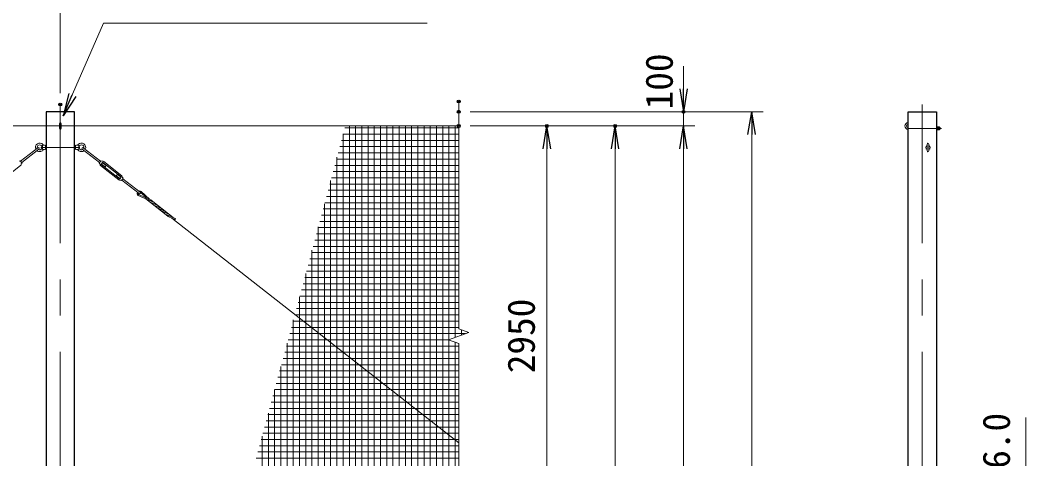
# Model space of a CAD drawing. Units: millimetres, scale not verified. Extents: x -16799 to 16801, y -11879 to 11881.
# Drawn here: x -3351 to 3718, y 4421 to 7502 of the extents above; entities that cross this region are included whole.
import ezdxf
from ezdxf.enums import TextEntityAlignment as Align

# ---------------------------------------------------------------- set-up
doc = ezdxf.new("R2010")
doc.units = ezdxf.units.MM
doc.header["$LTSCALE"] = 40
doc.header["$PDMODE"] = 32
doc.header["$PDSIZE"] = 20
doc.linetypes.add('USER1', pattern=[50.8, 31.75, -6.35, 6.35, -6.35])
for name, color, linetype, lineweight in [('0-1_D-STR1', 1, 'Continuous', 25), ('0-2_D-BMK', 2, 'USER1', 13), ('0-3_D-STR3', 3, 'Continuous', 13), ('0-4_D-STR2', 7, 'Continuous', 13), ('0-5_D-STR-DIM', 7, 'Continuous', 13), ('0-6_D-STR-TXT', 7, 'Continuous', 13), ('0-8_0', 7, 'Continuous', 25)]:
    doc.layers.add(name, color=color, linetype=linetype, lineweight=lineweight)
doc.layers.add('0-9_Defpoints', color=8, linetype='Continuous')
doc.styles.add('ＭＳ ゴシック', font='')
doc.styles.get('ＭＳ ゴシック').set_extended_font_data('MS Gothic')

# ---------------------------------------------------------------- blocks, each defined once
blk = doc.blocks.new('_Open')
at = {"layer": '0-8_0'}
blk.add_line((-40, 6.67), (0, 0), dxfattribs=at)
blk.add_lwpolyline([(-40, -6.67), (0, 0), (-40, 0)], dxfattribs=at)

msp = doc.modelspace()

# ---------------------------------------------------------------- linework, layer by layer
at = {"layer": '0-1_D-STR1'}
for points in [[(-2968.8, 6858.43), (-3168.8, 6858.43), (-3168.8, -2141.57), (-2968.8, -2141.57)], [(2889.37, 6858.43), (3089.37, 6858.43), (3089.37, -2141.57), (2889.37, -2141.57)]]:
    msp.add_lwpolyline(points, close=True, dxfattribs=at)
at = {"layer": '0-2_D-BMK'}
for p, q in [((-3068.8, -2192.57), (-3068.8, 6909.43)), ((2989.37, -2192.57), (2989.37, 6909.43)), ((2889.37, 6741.43), (3124.37, 6741.43)), ((-3206.3, 6608.43), (-2931.3, 6608.43))]:
    msp.add_line(p, q, dxfattribs=at)
at = {"layer": '0-3_D-STR3'}
for p, q in [((-12287.11, 6758.43), (-268.8, 6758.43)), ((-3074.8, 6775.43), (-3074.8, 6741.43)), ((-3062.8, 6775.43), (-3062.8, 6741.43)), ((3089.37, 6752.38), (3089.37, 6730.48)), ((3089.37, 6752.38), (3098.57, 6752.38)), ((3089.37, 6746.9), (3098.57, 6746.9)), ((3089.37, 6735.95), (3098.57, 6735.95)), ((3089.37, 6730.48), (3098.57, 6730.48)), ((3099.37, 6752.38), (3099.37, 6730.48)), ((3099.37, 6752.38), (3108.57, 6752.38)), ((3099.37, 6750.05), (3099.37, 6732.81)), ((3099.37, 6746.9), (3108.57, 6746.9)), ((3099.37, 6735.95), (3108.57, 6735.95)), ((3099.37, 6730.48), (3108.57, 6730.48)), ((3109.37, 6750.05), (3109.37, 6732.81)), ((3109.37, 6747.43), (3113.43, 6747.43)), ((3109.37, 6746.48), (3114.37, 6746.48)), ((3109.37, 6735.43), (3113.43, 6735.43)), ((3114.37, 6746.48), (3113.43, 6747.43)), ((3113.43, 6747.43), (3113.43, 6735.43)), ((3114.37, 6746.48), (3114.37, 6736.38)), ((-3226.34, 6606.06), (-3347.59, 6511.12)), ((-3218.94, 6596.61), (-3340.19, 6501.68)), ((-3194.58, 6621.93), (-3198.02, 6616.43)), ((-3198.02, 6616.43), (-3198.02, 6600.43)), ((-3194.58, 6594.93), (-3198.02, 6600.43)), ((-3171.58, 6623.43), (-3194.58, 6621.93)), ((-3194.58, 6621.93), (-3194.58, 6608.43)), ((-3194.58, 6594.93), (-3194.58, 6608.43)), ((-3171.58, 6593.43), (-3194.58, 6594.93)), ((-3171.58, 6623.43), (-3171.58, 6593.43)), ((-3171.58, 6616.43), (-3168.8, 6616.43)), ((-3171.58, 6600.43), (-3168.8, 6600.43)), ((-2968.8, 6616.43), (-2961.8, 6616.43)), ((-2968.8, 6600.43), (-2961.8, 6600.43)), ((-2961.8, 6623.43), (-2961.8, 6593.43)), ((-2961.8, 6593.43), (-2938.8, 6594.93)), ((-2938.8, 6621.93), (-2938.8, 6594.93)), ((-2938.8, 6594.93), (-2935.36, 6600.43)), ((-2935.36, 6616.43), (-2935.36, 6600.43)), ((-2914.44, 6596.61), (-2793.19, 6501.68)), ((-2907.05, 6606.06), (-2785.8, 6511.12)), ((3023.1, 6583.41), (3023.1, 6630.91)), ((3035.6, 6583.41), (3035.6, 6630.91)), ((-3350.05, 6514.27), (-3357.22, 6510.78)), ((-3337.72, 6498.53), (-3350.05, 6514.27)), ((-2795.66, 6498.53), (-2783.33, 6514.27)), ((-2783.33, 6514.27), (-2776.16, 6510.78)), ((-2763.44, 6508.86), (-2635.89, 6408.98)), ((-3347.75, 6480.51), (-3475.3, 6380.64)), ((-3337.72, 6498.53), (-3342.83, 6492.4)), ((-2795.66, 6498.53), (-2790.55, 6492.4)), ((-2785.63, 6480.51), (-2658.08, 6380.64)), ((-2780.73, 6490.01), (-2771.49, 6501.82)), ((-2780.39, 6487.21), (-2652.84, 6387.33)), ((-2772.41, 6500.64), (-2746.43, 6480.3)), ((-2768.68, 6502.17), (-2641.13, 6402.29)), ((-2675.09, 6409.2), (-2667.69, 6418.65)), ((-2675.09, 6409.2), (-2649.11, 6388.86)), ((-2667.69, 6418.65), (-2641.71, 6398.3)), ((-2650.03, 6387.67), (-2640.79, 6399.48)), ((-2638.19, 6375.23), (-2645.36, 6378.72)), ((-2635.72, 6378.37), (-2514.47, 6283.43)), ((-2628.33, 6387.82), (-2507.07, 6292.88)), ((-2505.56, 6293.42), (-2463.84, 6253.15)), ((-2500.44, 6299.6), (-2442.34, 6243.52)), ((-2520.66, 6269.84), (-2410.03, 6220.28)), ((-2516.75, 6276.86), (-2436.21, 6240.77)), ((-2312.33, 6124.62), (-2467.21, 6245.89)), ((-2437.7, 6223.9), (-2383.86, 6199.78)), ((-2275.84, 6116.32), (-2429.98, 6237.01)), ((-2411.52, 6203.41), (-2357.69, 6179.29)), ((-2385.35, 6182.92), (-2331.52, 6158.8)), ((-2359.18, 6162.43), (-2305.35, 6138.31)), ((-2333.01, 6141.93), (-2256.08, 6107.47)), ((-2306.84, 6121.44), (-2264.83, 6102.62)), ((-2285.83, 6112.03), (-268.8, 4532.69))]:
    msp.add_line(p, q, dxfattribs=at)
for points in [[(3109.37, 6736.38), (3114.37, 6736.38), (3113.43, 6735.43)], [(-2961.8, 6623.43), (-2938.8, 6621.93), (-2935.36, 6616.43)], [(-2779.81, 6491.19), (-2753.83, 6470.85), (-2746.43, 6480.3)], [(-2638.19, 6375.23), (-2625.86, 6390.97), (-2630.97, 6397.1)]]:
    msp.add_lwpolyline(points, dxfattribs=at)
for centre, radius, start, end in [((-3068.8, 6775.43), 6, 0, 180), ((-3068.8, 6741.43), 6, 180, 0), ((2889.37, 6758.43), 23, 90, 270), ((2889.37, 6758.43), 11, 90, 270), ((3094.39, 6749.64), 5, 326.78843, 33.21157), ((3080.24, 6741.43), 19.14, 343.37369, 16.62631), ((3094.39, 6733.22), 5, 326.78843, 33.21157), ((3104.39, 6749.64), 5, 326.78843, 33.21157), ((3090.24, 6741.43), 19.14, 343.37369, 16.62631), ((3104.39, 6733.22), 5, 326.78843, 33.21157), ((-3213.58, 6608.43), 30, 40.33299, 206.5241), ((-3213.58, 6608.43), 30, 229.59802, 319.66701), ((-3213.58, 6608.43), 17.5, 27.20289, 198.01002), ((-3222.64, 6601.34), 6, 308.06106, 128.06106), ((-3213.58, 6608.43), 17.5, 238.1121, 332.79711), ((-3180.04, 6636.91), 14, 220.33299, 273.7314), ((-3180.04, 6579.95), 14, 86.2686, 139.66701), ((-3180.04, 6579.95), 14, 86.2686, 139.66701), ((-2953.34, 6636.91), 14, 266.2686, 319.66701), ((-2953.34, 6579.95), 14, 40.33299, 93.7314), ((-2919.8, 6608.43), 30, 333.4759, 139.66701), ((-2919.8, 6608.43), 30, 220.33299, 310.40198), ((-2919.8, 6608.43), 17.5, 341.98998, 152.79711), ((-2919.8, 6608.43), 17.5, 207.20289, 301.8879), ((-2910.75, 6601.34), 6, 51.93894, 231.93894), ((3029.35, 6607.16), 15, 114.62432, 245.37568), ((3029.35, 6630.91), 6.25, 0, 180), ((3029.35, 6583.41), 6.25, 180, 0), ((3029.35, 6607.16), 15, 294.62432, 65.37568), ((-2774.41, 6514.38), 4, 244.03819, 288.05783), ((-2769.91, 6500.59), 10.5, 51.93894, 108.05783), ((-3354.22, 6488.78), 10.5, 308.06106, 4.17994), ((-3339.76, 6489.84), 4, 140.16031, 184.17994), ((-2793.62, 6489.84), 4, 355.82006, 39.83969), ((-2779.16, 6488.78), 10.5, 175.82006, 231.93894), ((-2779.16, 6488.78), 2, 141.93894, 231.93894), ((-2769.91, 6500.59), 2, 51.93894, 141.93894), ((-2651.61, 6388.91), 10.5, 231.93894, 288.05783), ((-2651.61, 6388.91), 2, 231.93894, 321.93894), ((-2647.11, 6375.12), 4, 64.03819, 108.05783), ((-2642.36, 6400.72), 2, 321.93894, 51.93894), ((-2642.36, 6400.72), 10.5, 355.82006, 51.93894), ((-2627.9, 6399.66), 4, 175.82006, 219.83969), ((-2510.89, 6284.96), 18, 153.57213, 237.11466), ((-2510.89, 6284.96), 18, 54.76391, 113.42838), ((-2510.77, 6288.16), 6, 231.93894, 51.93894), ((-2510.89, 6284.96), 10, 57.76438, 82.7146), ((-2510.89, 6284.96), 10, 161.86653, 234.12866), ((-2425.43, 6251.28), 30, 231.93894, 245.86539), ((-2448.47, 6213.39), 30, 51.93894, 65.8653), ((-2399.26, 6230.79), 30, 231.93894, 245.86539), ((-2422.3, 6192.9), 30, 51.93894, 65.8653), ((-2373.09, 6210.3), 30, 231.93894, 245.86539), ((-2396.13, 6172.41), 30, 51.93894, 65.8653), ((-2346.91, 6189.8), 30, 231.93894, 245.86539), ((-2369.96, 6151.91), 30, 51.93894, 65.8653), ((-2343.79, 6131.42), 30, 51.93894, 65.8653), ((-2320.74, 6169.31), 30, 231.93894, 245.86539), ((-2294.57, 6148.82), 30, 231.93894, 245.86539), ((-2317.62, 6110.93), 30, 51.93894, 65.8653), ((-2294.84, 6167.08), 71.11, 294.96067, 303.02482)]:
    msp.add_arc(centre, radius, start, end, dxfattribs=at)
at = {"layer": '0-4_D-STR2'}
for p, q in [((-1069.79, 6744.66), (-268.8, 6744.66)), ((-1037.32, -1141.57), (-1037.32, 6758.43)), ((-993.57, -1141.57), (-993.57, 6758.43)), ((-949.82, -1141.57), (-949.82, 6758.43)), ((-906.07, -1141.57), (-906.07, 6758.43)), ((-862.32, -1141.57), (-862.32, 6758.43)), ((-818.57, -1141.57), (-818.57, 6758.43)), ((-774.82, -1141.57), (-774.82, 6758.43)), ((-731.07, -1141.57), (-731.07, 6758.43)), ((-687.32, -1141.57), (-687.32, 6758.43)), ((-643.57, -1141.57), (-643.57, 6758.43)), ((-599.82, -1141.57), (-599.82, 6758.43)), ((-556.07, -1141.57), (-556.07, 6758.43)), ((-512.32, -1141.57), (-512.32, 6758.43)), ((-468.57, -1141.57), (-468.57, 6758.43)), ((-424.82, -1141.57), (-424.82, 6758.43)), ((-381.07, -1141.57), (-381.07, 6758.43)), ((-337.32, 5258.49), (-337.32, 6758.43)), ((-293.57, 5274.41), (-293.57, 6758.43)), ((-1093.24, 6657.16), (-268.8, 6657.16)), ((-1081.51, 6700.91), (-268.8, 6700.91)), ((-1081.07, -1141.57), (-1081.07, 6702.55)), ((-1104.96, 6613.41), (-268.8, 6613.41)), ((-1128.4, 6525.91), (-268.8, 6525.91)), ((-1124.82, -1141.57), (-1124.82, 6539.27)), ((-1116.68, 6569.66), (-268.8, 6569.66)), ((-1151.85, 6438.41), (-268.8, 6438.41)), ((-1140.13, 6482.16), (-268.8, 6482.16)), ((-1168.57, -1141.57), (-1168.57, 6376)), ((-1163.57, 6394.66), (-268.8, 6394.66)), ((-1187.02, 6307.16), (-268.8, 6307.16)), ((-1175.3, 6350.91), (-268.8, 6350.91)), ((-1198.74, 6263.41), (-268.8, 6263.41)), ((-1222.19, 6175.91), (-268.8, 6175.91)), ((-1212.32, -1141.57), (-1212.32, 6212.72)), ((-1210.46, 6219.66), (-268.8, 6219.66)), ((-1245.63, 6088.41), (-268.8, 6088.41)), ((-1233.91, 6132.16), (-268.8, 6132.16)), ((-1257.35, 6044.66), (-268.8, 6044.66)), ((-1256.07, -1141.57), (-1256.07, 6049.44)), ((-1280.8, 5957.16), (-268.8, 5957.16)), ((-1269.08, 6000.91), (-268.8, 6000.91)), ((-1304.25, 5869.66), (-268.8, 5869.66)), ((-1299.82, -1141.57), (-1299.82, 5886.16)), ((-1292.52, 5913.41), (-268.8, 5913.41)), ((-1315.97, 5825.91), (-268.8, 5825.91)), ((-1339.41, 5738.41), (-268.8, 5738.41)), ((-1327.69, 5782.16), (-268.8, 5782.16)), ((-1351.14, 5694.66), (-268.8, 5694.66)), ((-1343.57, -1141.57), (-1343.57, 5722.89)), ((-1374.58, 5607.16), (-268.8, 5607.16)), ((-1362.86, 5650.91), (-268.8, 5650.91)), ((-1398.03, 5519.66), (-268.8, 5519.66)), ((-1387.32, -1141.57), (-1387.32, 5559.61)), ((-1386.31, 5563.41), (-268.8, 5563.41)), ((-1409.75, 5475.91), (-268.8, 5475.91)), ((-1433.2, 5388.41), (-268.8, 5388.41)), ((-1431.07, -1141.57), (-1431.07, 5396.33)), ((-1421.47, 5432.16), (-268.8, 5432.16)), ((-1444.92, 5344.66), (-268.8, 5344.66)), ((-249.82, 5290.34), (-249.82, 5327.83)), ((-206.07, 5306.26), (-206.07, 5311.9)), ((-1474.82, -1141.57), (-1474.82, 5233.06)), ((-1468.36, 5257.16), (-337.57, 5257.16)), ((-1456.64, 5300.91), (-220.78, 5300.91)), ((-337.32, 2308.49), (-337.32, 5257.07)), ((-293.57, 2324.41), (-293.57, 5241.14)), ((-1491.81, 5169.66), (-268.8, 5169.66)), ((-1480.09, 5213.41), (-268.8, 5213.41)), ((-1503.53, 5125.91), (-268.8, 5125.91)), ((-1526.98, 5038.41), (-268.8, 5038.41)), ((-1518.57, -1141.57), (-1518.57, 5069.78)), ((-1515.26, 5082.16), (-268.8, 5082.16)), ((-1550.42, 4950.91), (-268.8, 4950.91)), ((-1538.7, 4994.66), (-268.8, 4994.66)), ((-1562.32, -1141.57), (-1562.32, 4906.5)), ((-1562.15, 4907.16), (-268.8, 4907.16)), ((-1585.59, 4819.66), (-268.8, 4819.66)), ((-1573.87, 4863.41), (-268.8, 4863.41)), ((-1606.07, -1141.57), (-1606.07, 4743.22)), ((-1597.32, 4775.91), (-268.8, 4775.91)), ((-1620.76, 4688.41), (-268.8, 4688.41)), ((-1609.04, 4732.16), (-268.8, 4732.16)), ((-1644.21, 4600.91), (-268.8, 4600.91)), ((-1632.48, 4644.66), (-268.8, 4644.66)), ((-1655.93, 4557.16), (-268.8, 4557.16)), ((-1649.82, -1141.57), (-1649.82, 4579.95)), ((-1679.37, 4469.66), (-268.8, 4469.66)), ((-1667.65, 4513.41), (-268.8, 4513.41)), ((-1691.1, 4425.91), (-268.8, 4425.91))]:
    msp.add_line(p, q, dxfattribs=at)
at = {"layer": '0-5_D-STR-DIM'}
for p, q in [((-3068.8, 6989.43), (-3068.8, 8195.04)), ((-3068.8, 6989.43), (-3068.8, 8195.04)), ((1311.2, 7018.43), (1311.2, 7178.43)), ((-268.8, 5334.73), (-268.8, 6930.84)), ((-188.8, 6858.43), (1391.2, 6858.43)), ((-188.8, 6858.43), (1871.2, 6858.43)), ((1311.2, 6758.43), (1311.2, 6858.43)), ((-188.8, 6758.43), (431.2, 6758.43)), ((-188.8, 6758.43), (911.2, 6758.43)), ((-188.8, 6758.43), (1391.2, 6758.43)), ((-188.8, 6758.43), (1391.2, 6758.43)), ((1791.2, 6698.43), (1791.2, -1981.57)), ((351.2, 3968.43), (351.2, 6598.43)), ((831.2, -981.57), (831.2, 6598.43)), ((1311.2, 6598.43), (1311.2, -1081.57)), ((1311.2, 6598.43), (1311.2, 6438.43)), ((-339.28, 5257.78), (-198.32, 5309.08)), ((-198.32, 5309.08), (-268.8, 5334.73)), ((-268.8, 5232.13), (-339.28, 5257.78)), ((-268.8, 2384.73), (-268.8, 5232.13))]:
    msp.add_line(p, q, dxfattribs=at)
at = {"layer": '0-6_D-STR-TXT'}
for points in [[(-489.94, 7479.9), (-2765.72, 7479.9), (-3047.65, 6831.96)], [(3717.54, 4712.82), (3717.54, 2437.04), (3091.21, 2164.51)]]:
    msp.add_lwpolyline(points, dxfattribs=at)
at = {"layer": '0-9_Defpoints'}
for p in [(-268.8, 6930.84), (-3068.8, 6909.43), (-268.8, 6858.43), (1311.2, 6858.43), (-268.8, 6758.43), (351.2, 6758.43), (831.2, 6758.43)]:
    msp.add_point(p, dxfattribs=at)

# ---------------------------------------------------------------- block references
at = {"layer": '0-5_D-STR-DIM', "xscale": 4, "yscale": 4}
for p, rotation in [((1311.2, 6858.43), 270), ((1791.2, 6858.43), 90), ((351.2, 6758.43), 90), ((831.2, 6758.43), 90), ((1311.2, 6758.43), 90), ((1311.2, 6758.43), 90)]:
    msp.add_blockref('_Open', p, dxfattribs=dict(at, rotation=rotation))
at = {"layer": '0-6_D-STR-TXT', "xscale": 4, "yscale": 4, "rotation": 246.48485}
msp.add_blockref('_Open', (-3048.45, 6830.13), dxfattribs=at)

# ---------------------------------------------------------------- texts
at = {"layer": '0-5_D-STR-DIM', "style": 'ＭＳ ゴシック'}
for s, p in [('100', (1293.74, 6875.02)), ('2950', (324.21, 5022.43))]:
    msp.add_text(s, height=192.4, rotation=90, dxfattribs=at).set_placement(p, align=Align.BOTTOM_LEFT)
at = {"layer": '0-6_D-STR-TXT', "style": 'ＭＳ ゴシック'}
msp.add_text('柱 □200x200x6.0', height=192.4, rotation=90, dxfattribs=at).set_placement((3663.13, 2648.86), align=Align.BOTTOM_LEFT)

doc.saveas('drawing.dxf')
